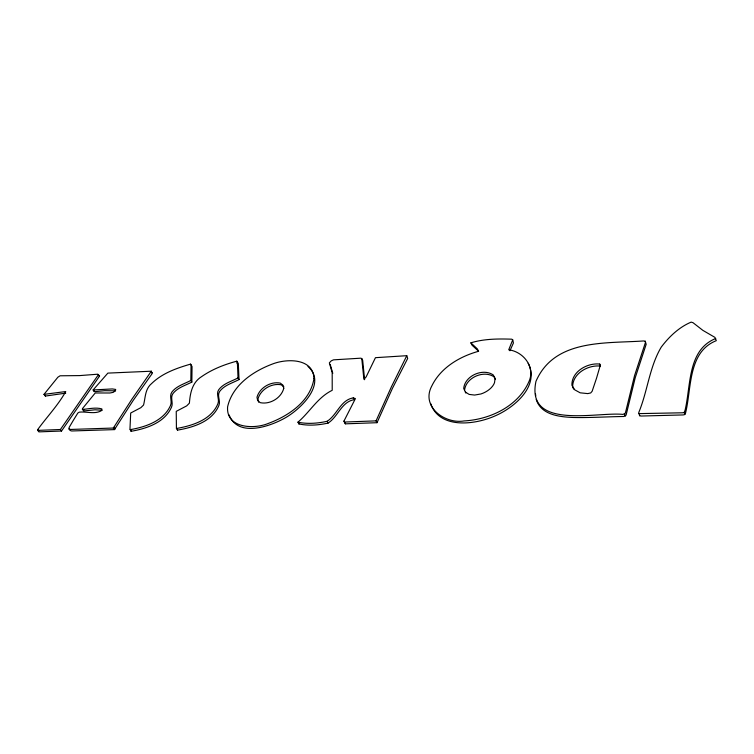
<?xml version="1.0" encoding="UTF-8"?>
<svg xmlns="http://www.w3.org/2000/svg" width="754" height="754" viewBox="0 0 754 754"><rect width="100%" height="100%" fill="white"/><g stroke="black" fill="none" stroke-linecap="round" stroke-linejoin="round"><path stroke-width="1.13" d="M191.846 382.071L192.044 366.529L190.555 364.125C176.681 368.141 162.261 373.211 151.705 383.475C144.985 388.932 145.484 397.537 143.562 405.021L140.866 407.669L130.696 413.013L129.971 428.762L131.083 431.288C146.53 428.649 164.56 422.702 171.488 407.245C173.552 402.825 169.942 397.82 172.92 393.645C177.567 387.547 185.333 385.53 191.846 382.071L190.837 380.45L191.054 364.927L190.555 364.125M512.72 339.875L508.724 349.809C523.436 351.656 535.613 367.141 528.931 381.647C518.045 406.312 489.996 419.544 464.134 420.93C444.841 424.276 420.685 406.576 431.797 385.973C440.656 367.707 459.638 356.501 478.62 351.27L477.339 348.885L470.873 342.844C483.908 338.8 498.177 338.725 511.759 339.187L512.72 339.875L513.427 342.985L509.94 350.761M69.01 428.969L69.17 427.405L73.411 420.195L77.879 412.985L79.34 412.146C86.559 411.335 95.24 414.672 101.733 410.459L101.828 408.904C95.739 407.151 89.189 408.838 82.997 409.403L82.375 409.149L82.714 408.282L95.24 392.975L109.952 392.994L113.241 392.353L115.258 390.808L115.692 389.45L112.308 388.932L93.11 389.959L107.869 373.107L151.328 371.213L152.138 373.607L133.072 400.591L114.448 429.62L71.658 430.977L70.122 430.496L69.01 428.969L70.546 429.45L113.345 428.036L132.016 399.026L151.328 371.213M464.549 390.336C465.727 377.631 483.672 369.78 494.049 376.849L495.444 379.488M685.452 413.456L685.612 412.777C691.663 388.122 687.912 351.986 716.3 340.657L714.971 337.406L702.851 330.356L693.039 322.712L691.154 322.118C679.034 327.208 669.09 336.718 661.239 347.123C649.354 367.141 647.629 391.222 638.742 412.542L639.637 415.718L641.013 416.038L683.228 414.936L684.773 414.54L685.452 413.456L684.971 410.628C691.032 385.954 687.328 349.837 715.735 338.518M115.607 390.817L104.486 390.695L94.787 391.675L94.165 391.477L94.401 390.789M99.575 376.029L61.526 431.024L38.859 431.882L37.738 430.383L38.068 429.092C47.2 416.604 58.218 405.03 65.739 391.552L44.005 394.361L57.879 377.207L60.094 375.794L79.641 375.596L97.813 374.201L99.575 376.029L98.84 375.718M98.538 374.512L60.405 429.497L37.738 430.383M102.092 410.204L95.023 409.799L84.08 410.939L83.458 410.676L83.798 409.808M361.797 358.631L363.89 379.281L366.114 376.953L375.454 357.679L406.792 355.69L391.496 386.613L376.067 420.864L344.408 422.042L343.947 421.1L355.417 398.593L353.258 397.905C340.591 399.893 337.113 414.954 327.142 421.279C317.726 423.428 307.368 424.182 297.934 422.183C309.856 412.042 317.585 397.443 332.212 390.308L332.194 372.693L329.338 362.844L331.26 360.855L333.504 359.846L360.883 358.178L361.797 358.631L362.683 360.403L364.625 379.724M638.94 413.616L682.577 412.787L684.123 412.391L684.811 411.307M536.207 399.384C541.108 415.143 559.713 416.924 573.662 417.499C590.373 417.829 607.064 416.726 623.775 416.491L626.084 415.162L635.226 377.745L646.169 344.314L645.217 341.204L643.482 340.959C605.368 343.645 554.492 338.744 535.962 381.336C525.604 430.525 597.13 411.609 623.058 414.408L625.368 413.079L634.548 375.662L645.518 342.241L645.217 341.204M343.947 421.1L345.379 423.842L377.009 422.702L392.391 388.442L407.678 358.452L406.792 355.69M297.934 422.183L298.933 423.946L299.564 423.277M298.933 423.946C308.358 425.953 318.706 425.209 328.113 423.069C338.075 416.745 341.534 401.684 354.201 399.695L353.258 397.905M190.837 380.45C184.325 383.918 176.549 385.944 171.893 392.042C168.905 396.208 172.515 401.213 170.442 405.633C163.486 421.09 145.447 427.037 129.99 429.695M238.038 377.905C231.365 381.467 223.325 383.466 218.651 389.809C215.71 394.201 219.838 399.13 217.897 403.748C211.186 419.94 192.223 425.765 176.427 428.489L176.238 411.364L186.7 405.869L189.395 403.154C190.187 393.079 192.166 382.485 201.667 376.585C212.232 369.253 224.419 364.484 236.784 361.185L237.359 362.014L238.038 377.905L239.018 379.573C232.355 383.126 224.324 385.124 219.65 391.458C216.728 395.859 220.856 400.789 218.914 405.407C212.242 421.599 193.288 427.424 177.501 430.129L176.427 428.489M236.699 363.023L237.746 362.834L238.321 363.664L239.018 379.573M44.005 394.361L45.428 396.057L65.73 393.145M599.694 364.059C587.385 362.674 571.494 371.543 571.909 385.256L574.708 389.818L580.175 392.815L587.752 393.607L590.693 392.957L592.135 391.279L596.537 378.188L600.175 365.709L599.694 364.059L600.391 366.095C588.101 364.691 572.22 373.579 572.654 387.273L573.775 389.102M151.441 372.561L152.346 372.778M465.388 392.042L469.148 394.417L474.615 395.058L480.948 393.965A16.748 10.188 -22.7 0 0 494.492 382.749L495.105 378.433L493.239 374.927C482.843 367.877 464.898 375.718 463.701 388.433L465.812 393.051M283.9 386.877L281.251 384.813C271.638 382.891 260.62 389.422 257.981 398.913L258.641 402.184M478.14 350.78L472.108 345.266L470.873 342.844M307.971 366.444C327.076 383.447 301.355 408.319 286.256 417.273C270.827 426.359 238.085 437.999 229.122 414.992M37.7 429.544L38.822 431.043M60.405 429.497L61.526 431.024M44.354 394.587L45.428 396.057M82.375 409.149L83.458 410.676M113.345 428.036L114.448 429.62M114.08 427.301L115.174 428.875M93.11 389.959L94.165 391.477M236.784 361.185L237.746 362.834M327.142 421.279L328.113 423.069M376.067 420.864L377.009 422.702M528.186 363.258C539.921 386.095 514.2 407.622 495.255 415.831C475.237 424.832 439.309 429.497 430.591 403.399M344.917 422.9L345.379 423.842M624.614 414.05L625.32 416.133M684.123 412.391L684.773 414.54M330.252 364.587L332.797 373.362M639.439 414.643L639.637 415.718M535.453 393.654L535.755 395.944M177.426 429.167L177.501 430.129M131.064 430.355L131.083 431.288M313.984 378.433C310.459 401.401 288.339 416.085 268.028 423.541C253.58 429.478 225.927 428.14 227.604 406.84C232.43 385.266 252.892 371.345 272.458 364.022C286.633 358.461 313.117 357.971 313.984 378.433M283.758 388.348C281.251 398.055 269.923 404.775 260.187 402.645L257.642 400.487L256.982 397.217C259.649 387.716 270.658 381.194 280.281 383.098L282.929 385.162L283.758 388.348"/></g></svg>
